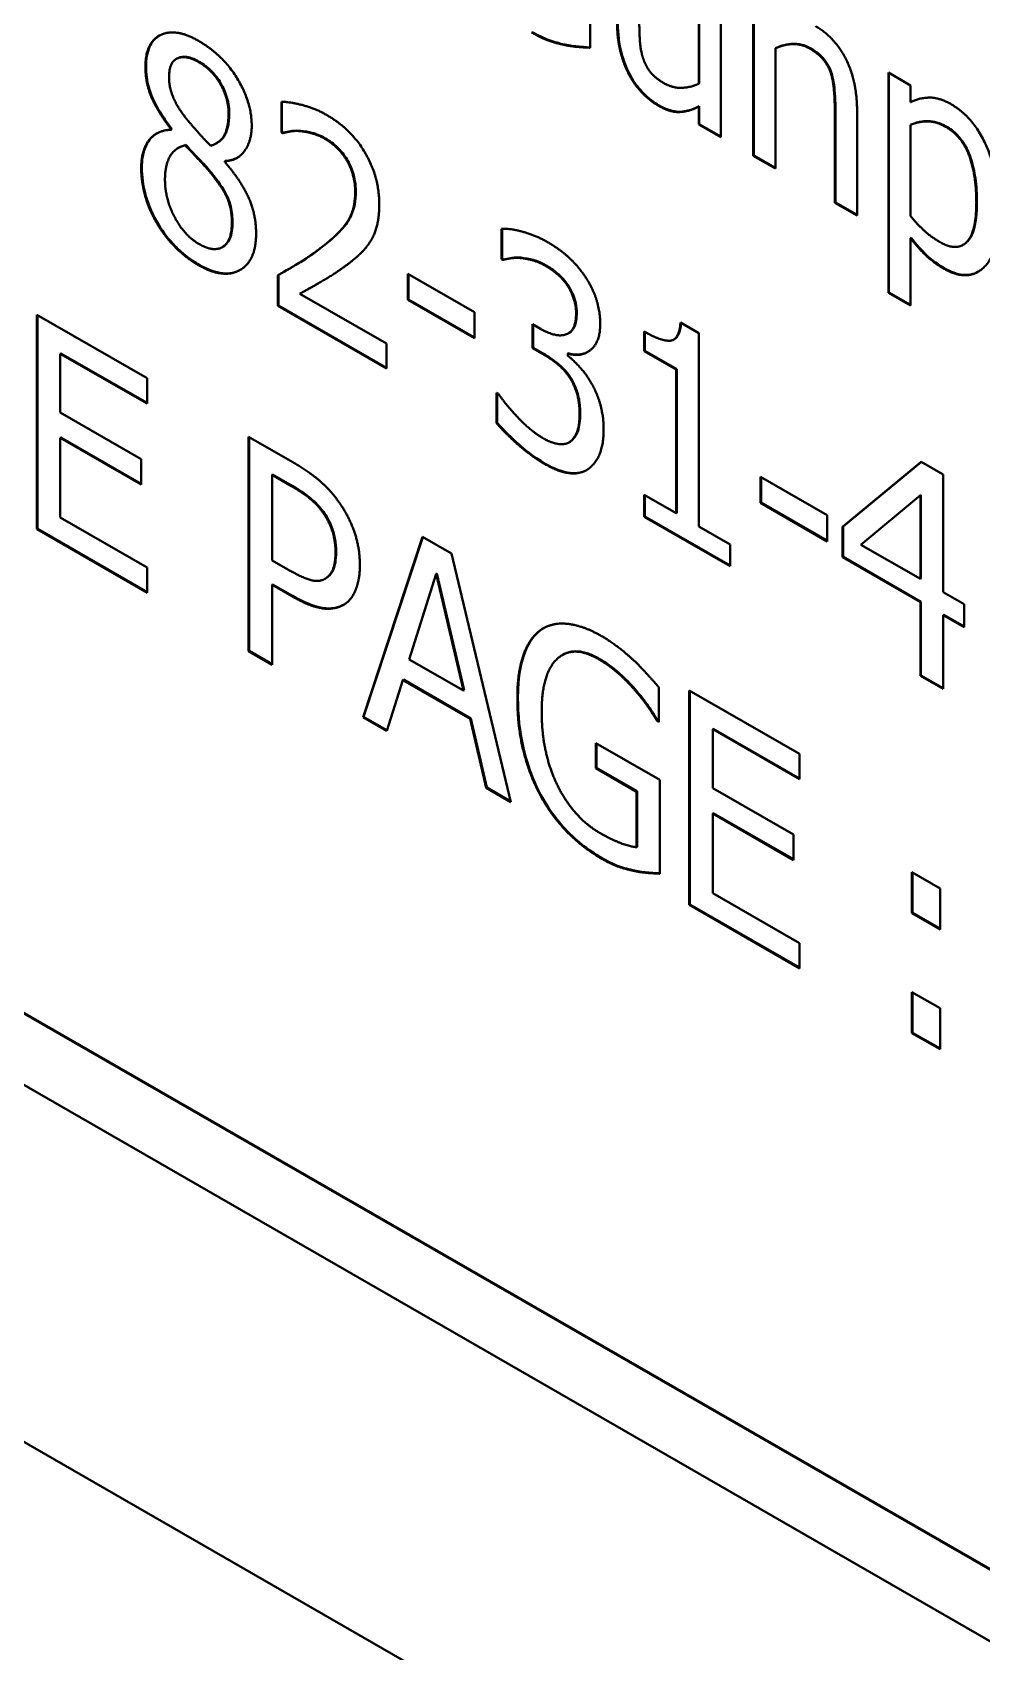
# Model space of a CAD drawing. Header units: millimetres. Extents: x 0 to 4756, y 0 to 3364.
# Drawn here: x 3933.8 to 3939.22, y 2662.2 to 2671.46 of the extents above; entities that cross this region are included whole.
import ezdxf

# ---------------------------------------------------------------- set-up
doc = ezdxf.new("R2010")
doc.units = ezdxf.units.MM
doc.header["$LTSCALE"] = 4
doc.layers.add('가시적인 것(ISO)', color=3, linetype='Continuous', lineweight=40)
doc.layers.add('가시적인 좁은 것(ISO)', color=3, linetype='Continuous', lineweight=35)

msp = doc.modelspace()

# ---------------------------------------------------------------- linework, layer by layer
at = {"layer": '가시적인 것(ISO)'}
for p, q in [((3936.9845, 2671.9074), (3936.9845, 2671.3717)), ((3937.6043, 2671.1659), (3937.6043, 2671.8536)), ((3937.6078, 2671.1679), (3937.6078, 2671.8516)), ((3937.7315, 2671.7803), (3937.7315, 2670.8601)), ((3937.9154, 2670.7542), (3937.9154, 2671.6744)), ((3937.9189, 2670.7562), (3937.9189, 2671.6724)), ((3938.0462, 2671.3706), (3938.0426, 2671.3686)), ((3938.0426, 2671.3686), (3938.0426, 2670.6809)), ((3934.6224, 2671.3097), (3934.6189, 2671.3077)), ((3937.6078, 2671.1679), (3937.6043, 2671.1659)), ((3938.3616, 2671.2317), (3938.3581, 2671.2297)), ((3938.6881, 2669.9703), (3938.6881, 2671.2294)), ((3938.6881, 2671.2294), (3938.8153, 2671.1562)), ((3938.6917, 2669.9724), (3938.6917, 2671.2274)), ((3938.8153, 2671.1562), (3938.8153, 2671.0598)), ((3935.2191, 2670.8879), (3935.2191, 2671.0629)), ((3935.2226, 2670.89), (3935.2226, 2671.0629)), ((3937.6078, 2671.0368), (3937.6043, 2671.0347)), ((3937.6043, 2670.9334), (3937.6043, 2671.0347)), ((3937.6078, 2670.9354), (3937.6078, 2671.0368)), ((3938.3821, 2670.4854), (3938.3821, 2671.0101)), ((3938.3857, 2670.4874), (3938.3857, 2671.0122)), ((3938.5093, 2671.0094), (3938.5093, 2670.4121)), ((3934.5917, 2670.9094), (3934.5882, 2670.9074)), ((3934.5882, 2670.9024), (3934.5882, 2670.9074)), ((3934.5917, 2670.9045), (3934.5882, 2670.9024)), ((3934.5917, 2670.9045), (3934.5917, 2670.9094)), ((3935.2226, 2670.89), (3935.2191, 2670.8879)), ((3935.2268, 2670.8835), (3935.2191, 2670.8879)), ((3935.2303, 2670.8855), (3935.2226, 2670.89)), ((3935.2303, 2670.8855), (3935.2268, 2670.8835)), ((3937.6078, 2670.9354), (3937.6043, 2670.9334)), ((3937.7315, 2670.8601), (3937.6043, 2670.9334)), ((3937.7315, 2670.8642), (3937.6078, 2670.9354)), ((3938.8189, 2670.9326), (3938.8153, 2670.9306)), ((3938.8153, 2670.9306), (3938.8153, 2670.4079)), ((3934.6334, 2670.8007), (3934.6298, 2670.7987)), ((3934.6734, 2670.8157), (3934.6698, 2670.8137)), ((3934.8504, 2670.8269), (3934.8468, 2670.8249)), ((3934.8994, 2670.7253), (3934.8959, 2670.7233)), ((3934.8959, 2670.7233), (3934.8959, 2670.7183)), ((3937.9189, 2670.7562), (3937.9154, 2670.7542)), ((3938.0426, 2670.6809), (3937.9154, 2670.7542)), ((3938.0426, 2670.685), (3937.9189, 2670.7562)), ((3934.8212, 2670.6541), (3934.8177, 2670.652)), ((3938.3857, 2670.4874), (3938.3821, 2670.4854)), ((3938.5093, 2670.4121), (3938.3821, 2670.4854)), ((3938.5093, 2670.4162), (3938.3857, 2670.4874)), ((3936.4766, 2670.1628), (3936.4766, 2670.3367)), ((3936.4801, 2670.1648), (3936.4801, 2670.337)), ((3934.8854, 2670.2336), (3934.8819, 2670.2316)), ((3938.8189, 2670.2847), (3938.8153, 2670.2826)), ((3938.8153, 2670.2826), (3938.8153, 2669.8971)), ((3939.1182, 2670.2462), (3939.1146, 2670.2442)), ((3936.4801, 2670.1648), (3936.4766, 2670.1628)), ((3936.4843, 2670.1584), (3936.4766, 2670.1628)), ((3936.4878, 2670.1604), (3936.4801, 2670.1648)), ((3936.4878, 2670.1604), (3936.4843, 2670.1584)), ((3936.5875, 2670.1715), (3936.584, 2670.1695)), ((3935.1984, 2669.8961), (3935.1984, 2670.07)), ((3935.202, 2669.8981), (3935.202, 2670.072)), ((3935.2331, 2670.0898), (3935.2296, 2670.0878)), ((3935.9419, 2669.9301), (3935.9419, 2670.0791)), ((3935.9419, 2670.0791), (3936.3236, 2669.8594)), ((3935.9455, 2669.9321), (3935.9455, 2670.0771)), ((3935.3283, 2669.9675), (3935.3248, 2669.9655)), ((3935.3248, 2669.9655), (3935.8207, 2669.6799)), ((3936.8548, 2670.0186), (3936.8513, 2670.0166)), ((3938.6917, 2669.9724), (3938.6881, 2669.9703)), ((3938.8153, 2669.8971), (3938.6881, 2669.9703)), ((3938.8153, 2669.9011), (3938.6917, 2669.9724)), ((3935.202, 2669.8981), (3935.1984, 2669.8961)), ((3935.8207, 2669.5378), (3935.1984, 2669.8961)), ((3935.8207, 2669.5418), (3935.202, 2669.8981)), ((3935.9455, 2669.9321), (3935.9419, 2669.9301)), ((3936.3236, 2669.7103), (3935.9419, 2669.9301)), ((3936.3236, 2669.7144), (3935.9455, 2669.9321)), ((3936.3236, 2669.8594), (3936.3236, 2669.7103)), ((3933.8215, 2668.6184), (3933.8215, 2669.8447)), ((3933.8215, 2669.8447), (3934.4515, 2669.4819)), ((3933.825, 2668.6204), (3933.825, 2669.8426)), ((3936.6545, 2669.6549), (3936.6545, 2669.791)), ((3936.6545, 2669.791), (3936.6992, 2669.7653)), ((3936.658, 2669.6569), (3936.658, 2669.789)), ((3937.5003, 2669.8009), (3937.6051, 2669.7405)), ((3935.8207, 2669.6799), (3935.8207, 2669.5378)), ((3936.8625, 2669.7404), (3936.859, 2669.7383)), ((3937.2922, 2669.6374), (3937.2922, 2669.7497)), ((3937.2958, 2669.6395), (3937.2958, 2669.7477)), ((3937.4652, 2669.7051), (3937.4617, 2669.7031)), ((3937.6051, 2669.7405), (3937.6051, 2668.6354)), ((3933.9591, 2669.6244), (3933.9556, 2669.6224)), ((3934.4515, 2669.3368), (3933.9556, 2669.6224)), ((3933.9556, 2669.6224), (3933.9556, 2669.2865)), ((3934.4515, 2669.3408), (3933.9591, 2669.6244)), ((3936.658, 2669.6569), (3936.6545, 2669.6549)), ((3936.7121, 2669.6217), (3936.6545, 2669.6549)), ((3936.7156, 2669.6238), (3936.658, 2669.6569)), ((3936.8591, 2669.6256), (3936.8556, 2669.6235)), ((3936.8556, 2669.6235), (3936.8556, 2669.6116)), ((3937.2958, 2669.6395), (3937.2922, 2669.6374)), ((3937.4753, 2669.532), (3937.2922, 2669.6374)), ((3937.4789, 2669.534), (3937.2958, 2669.6395)), ((3934.4515, 2669.4819), (3934.4515, 2669.3368)), ((3937.4789, 2669.534), (3937.4753, 2669.532)), ((3937.4753, 2668.7101), (3937.4753, 2669.532)), ((3937.4789, 2668.7122), (3937.4789, 2669.534)), ((3936.4491, 2669.3995), (3936.4585, 2669.3941)), ((3936.4491, 2669.2256), (3936.4491, 2669.3995)), ((3936.4526, 2669.2277), (3936.4526, 2669.3975)), ((3933.9556, 2669.2865), (3934.418, 2669.0202)), ((3936.4526, 2669.2277), (3936.4491, 2669.2256)), ((3933.9591, 2669.1434), (3933.9556, 2669.1414)), ((3933.9556, 2669.1414), (3933.9556, 2668.6862)), ((3934.418, 2668.8751), (3933.9556, 2669.1414)), ((3934.418, 2668.8792), (3933.9591, 2669.1434)), ((3935.0317, 2667.9214), (3935.0317, 2669.1478)), ((3935.0317, 2669.1478), (3935.2844, 2669.0022)), ((3935.0352, 2667.9235), (3935.0352, 2669.1457)), ((3936.8654, 2669.1169), (3936.8618, 2669.1149)), ((3936.872, 2669.1213), (3936.8685, 2669.1192)), ((3934.418, 2669.0202), (3934.418, 2668.8751)), ((3935.1693, 2668.9315), (3935.1658, 2668.9294)), ((3935.2767, 2668.8656), (3935.1658, 2668.9294)), ((3935.1658, 2668.9294), (3935.1658, 2668.4405)), ((3935.2802, 2668.8676), (3935.1693, 2668.9315)), ((3938.426, 2668.6318), (3938.8764, 2669.0045)), ((3938.4295, 2668.6338), (3938.877, 2669.0041)), ((3938.8764, 2669.0045), (3939.001, 2668.9327)), ((3939.001, 2668.9327), (3939.001, 2668.2599)), ((3937.9575, 2668.7694), (3937.9575, 2668.9184)), ((3937.9575, 2668.9184), (3938.3392, 2668.6987)), ((3937.9611, 2668.7714), (3937.9611, 2668.9164)), ((3937.2922, 2668.6904), (3937.2922, 2668.8156)), ((3937.2922, 2668.8156), (3937.4753, 2668.7101)), ((3937.2958, 2668.6924), (3937.2958, 2668.8135)), ((3937.9611, 2668.7714), (3937.9575, 2668.7694)), ((3938.3392, 2668.5496), (3937.9575, 2668.7694)), ((3938.3392, 2668.5537), (3937.9611, 2668.7714)), ((3938.8712, 2668.8136), (3938.5317, 2668.5301)), ((3938.8747, 2668.8157), (3938.8712, 2668.8136)), ((3938.8712, 2668.3346), (3938.8712, 2668.8136)), ((3938.8747, 2668.3367), (3938.8747, 2668.8157)), ((3933.9556, 2668.6862), (3934.4515, 2668.4006)), ((3937.2958, 2668.6924), (3937.2922, 2668.6904)), ((3937.7839, 2668.4072), (3937.2922, 2668.6904)), ((3937.7839, 2668.4113), (3937.2958, 2668.6924)), ((3937.4789, 2668.7122), (3937.4753, 2668.7101)), ((3938.3392, 2668.6987), (3938.3392, 2668.5496)), ((3933.825, 2668.6204), (3933.8215, 2668.6184)), ((3934.4515, 2668.2555), (3933.8215, 2668.6184)), ((3934.4515, 2668.2596), (3933.825, 2668.6204)), ((3935.6858, 2667.5448), (3936.0253, 2668.5756)), ((3935.6893, 2667.5468), (3936.0277, 2668.5742)), ((3936.0253, 2668.5756), (3936.1912, 2668.48)), ((3937.6051, 2668.6354), (3937.7839, 2668.5325)), ((3938.4295, 2668.6338), (3938.426, 2668.6318)), ((3938.426, 2668.4589), (3938.426, 2668.6318)), ((3938.4295, 2668.4609), (3938.4295, 2668.6338)), ((3936.1912, 2668.48), (3936.5307, 2667.0582)), ((3937.7839, 2668.5325), (3937.7839, 2668.4072)), ((3938.4295, 2668.4609), (3938.426, 2668.4589)), ((3938.8747, 2668.2045), (3938.4295, 2668.4609)), ((3938.5317, 2668.5301), (3938.8712, 2668.3346)), ((3978.1389, 2640.2868), (3929.2892, 2668.4175)), ((3929.2927, 2668.4195), (3978.1395, 2640.2905)), ((3934.4515, 2668.4006), (3934.4515, 2668.2555)), ((3935.1658, 2668.4405), (3935.2569, 2668.388)), ((3938.8712, 2668.2025), (3938.426, 2668.4589)), ((3935.1693, 2668.3034), (3935.1658, 2668.3014)), ((3935.2792, 2668.236), (3935.1658, 2668.3014)), ((3935.1658, 2668.3014), (3935.1658, 2667.8442)), ((3935.2828, 2668.2381), (3935.1693, 2668.3034)), ((3935.4705, 2668.3369), (3935.467, 2668.3348)), ((3936.1044, 2668.3631), (3935.9497, 2667.8748)), ((3936.1079, 2668.3651), (3936.1044, 2668.3631)), ((3936.26, 2667.6961), (3936.1044, 2668.3631)), ((3936.2635, 2667.6981), (3936.1079, 2668.3651)), ((3938.8747, 2668.3367), (3938.8712, 2668.3346)), ((3982.0019, 2635.6137), (3925.4333, 2668.1894)), ((3928.9653, 2668.1952), (3978.4628, 2639.6915)), ((3938.8747, 2668.2045), (3938.8712, 2668.2025)), ((3938.8712, 2667.7811), (3938.8712, 2668.2025)), ((3938.8747, 2667.7831), (3938.8747, 2668.2045)), ((3939.001, 2668.2599), (3939.1205, 2668.1911)), ((3939.1205, 2668.1911), (3939.1205, 2668.0589)), ((3939.0045, 2668.1298), (3939.001, 2668.1277)), ((3939.1205, 2668.0589), (3939.001, 2668.1277)), ((3939.001, 2668.1277), (3939.001, 2667.7064)), ((3939.1205, 2668.063), (3939.0045, 2668.1298)), ((3935.0352, 2667.9235), (3935.0317, 2667.9214)), ((3935.1658, 2667.8442), (3935.0317, 2667.9214)), ((3935.1658, 2667.8483), (3935.0352, 2667.9235)), ((3935.9497, 2667.8748), (3936.26, 2667.6961)), ((3936.8286, 2667.9018), (3936.8251, 2667.8997)), ((3935.9127, 2667.7569), (3935.8216, 2667.4666)), ((3935.9162, 2667.759), (3935.9127, 2667.7569)), ((3936.2978, 2667.5352), (3935.9127, 2667.7569)), ((3936.3013, 2667.5372), (3935.9162, 2667.759)), ((3938.8747, 2667.7831), (3938.8712, 2667.7811)), ((3939.001, 2667.7064), (3938.8712, 2667.7811)), ((3939.001, 2667.7104), (3938.8747, 2667.7831)), ((3936.2635, 2667.6981), (3936.26, 2667.6961)), ((3937.3773, 2667.7135), (3937.3773, 2667.5167)), ((3937.5501, 2666.4712), (3937.5501, 2667.6975)), ((3937.5501, 2667.6975), (3938.1801, 2667.3347)), ((3937.5536, 2666.4732), (3937.5536, 2667.6955)), ((3935.6893, 2667.5468), (3935.6858, 2667.5448)), ((3935.8216, 2667.4666), (3935.6858, 2667.5448)), ((3935.8227, 2667.47), (3935.6893, 2667.5468)), ((3936.3013, 2667.5372), (3936.2978, 2667.5352)), ((3936.3889, 2667.1399), (3936.2978, 2667.5352)), ((3936.3924, 2667.1419), (3936.3013, 2667.5372)), ((3937.3697, 2667.5252), (3937.3662, 2667.5232)), ((3937.3773, 2667.5167), (3937.3662, 2667.5232)), ((3937.3773, 2667.5208), (3937.3697, 2667.5252)), ((3937.6877, 2667.4772), (3937.6842, 2667.4752)), ((3938.1801, 2667.1896), (3937.6842, 2667.4752)), ((3937.6842, 2667.4752), (3937.6842, 2667.1393)), ((3938.1801, 2667.1937), (3937.6877, 2667.4772)), ((3937.0163, 2667.2526), (3937.0163, 2667.3957)), ((3937.0163, 2667.3957), (3937.3816, 2667.1853)), ((3937.0199, 2667.2546), (3937.0199, 2667.3936)), ((3938.1801, 2667.3347), (3938.1801, 2667.1896)), ((3937.0199, 2667.2546), (3937.0163, 2667.2526)), ((3937.2493, 2667.1184), (3937.0163, 2667.2526)), ((3937.2528, 2667.1205), (3937.0199, 2667.2546)), ((3937.3816, 2667.1853), (3937.3816, 2666.6497)), ((3936.3924, 2667.1419), (3936.3889, 2667.1399)), ((3936.5307, 2667.0582), (3936.3889, 2667.1399)), ((3936.5296, 2667.0629), (3936.3924, 2667.1419)), ((3937.2528, 2667.1205), (3937.2493, 2667.1184)), ((3937.2493, 2666.8014), (3937.2493, 2667.1184)), ((3937.2528, 2666.8035), (3937.2528, 2667.1205)), ((3937.6842, 2667.1393), (3938.1466, 2666.873)), ((3937.6877, 2666.9962), (3937.6842, 2666.9942)), ((3937.6842, 2666.9942), (3937.6842, 2666.539)), ((3938.1466, 2666.7279), (3937.6842, 2666.9942)), ((3938.1466, 2666.732), (3937.6877, 2666.9962)), ((3937.2528, 2666.8035), (3937.2493, 2666.8014)), ((3938.1466, 2666.873), (3938.1466, 2666.7279)), ((3938.8222, 2666.4243), (3938.8222, 2666.6589)), ((3938.8222, 2666.6589), (3938.9838, 2666.5658)), ((3938.8257, 2666.4264), (3938.8257, 2666.6568)), ((3937.6842, 2666.539), (3938.1801, 2666.2534)), ((3938.9838, 2666.5658), (3938.9838, 2666.3313)), ((3937.5536, 2666.4732), (3937.5501, 2666.4712)), ((3938.1801, 2666.1084), (3937.5501, 2666.4712)), ((3938.1801, 2666.1124), (3937.5536, 2666.4732)), ((3938.8257, 2666.4264), (3938.8222, 2666.4243)), ((3938.9838, 2666.3313), (3938.8222, 2666.4243)), ((3938.9838, 2666.3353), (3938.8257, 2666.4264)), ((3938.1801, 2666.2534), (3938.1801, 2666.1084)), ((3938.8222, 2665.7386), (3938.8222, 2665.9731)), ((3938.8222, 2665.9731), (3938.9838, 2665.8801)), ((3938.8257, 2665.7407), (3938.8257, 2665.9711)), ((3938.9838, 2665.8801), (3938.9838, 2665.6456)), ((3938.8257, 2665.7407), (3938.8222, 2665.7386)), ((3938.9838, 2665.6456), (3938.8222, 2665.7386)), ((3938.9838, 2665.6496), (3938.8257, 2665.7407))]:
    msp.add_line(p, q, dxfattribs=at)
for points, degree in [([(3937.2054, 2671.2197), (3937.1736, 2671.2807), (3937.1375, 2671.4317), (3937.1375, 2671.5251)], 2), ([(3937.2647, 2671.5244), (3937.2647, 2671.4508), (3937.2733, 2671.3495), (3937.2888, 2671.3048)], 2), ([(3934.442, 2671.2629), (3934.442, 2671.401), (3934.614, 2671.4868), (3934.7463, 2671.4106)], 2), ([(3936.8358, 2671.3878), (3936.786, 2671.3986), (3936.706, 2671.4267), (3936.6493, 2671.4594)], 2), ([(3938.2721, 2671.4948), (3938.3839, 2671.4305), (3938.5093, 2671.1793), (3938.5093, 2671.0094)], 2), ([(3934.7463, 2671.4106), (3934.8838, 2671.3314), (3935.0497, 2671.061), (3935.0497, 2670.9238)], 2), ([(3936.9845, 2671.3717), (3936.9588, 2671.3727), (3936.8728, 2671.3794), (3936.8358, 2671.3878)], 2), ([(3938.2386, 2671.3671), (3938.1913, 2671.3943), (3938.0908, 2671.3906), (3938.0426, 2671.3686)], 2), ([(3938.3581, 2671.2297), (3938.3426, 2671.2734), (3938.2867, 2671.3393), (3938.2386, 2671.3671)], 2), ([(3934.5882, 2670.9074), (3934.5142, 2671.0026), (3934.442, 2671.1694), (3934.442, 2671.2629)], 2), ([(3934.7455, 2671.2899), (3934.6715, 2671.3324), (3934.577, 2671.2885), (3934.577, 2671.204)], 2), ([(3934.9174, 2670.9981), (3934.9174, 2671.0806), (3934.8263, 2671.2433), (3934.7455, 2671.2899)], 2), ([(3937.2888, 2671.3048), (3937.3043, 2671.2601), (3937.3584, 2671.1962), (3937.4083, 2671.1674)], 2), ([(3934.577, 2671.204), (3934.577, 2671.1434), (3934.6251, 2671.0312), (3934.6733, 2670.9697)], 2), ([(3937.3748, 2671.0397), (3937.3258, 2671.0679), (3937.2381, 2671.1581), (3937.2054, 2671.2197)], 2), ([(3937.4083, 2671.1674), (3937.4547, 2671.1407), (3937.5604, 2671.1444), (3937.6043, 2671.1659)], 2), ([(3938.3821, 2671.0101), (3938.3821, 2671.0737), (3938.3718, 2671.189), (3938.3581, 2671.2297)], 2), ([(3935.2191, 2671.0629), (3935.2612, 2671.0634), (3935.4107, 2671.026), (3935.4778, 2670.9874)], 2), ([(3938.8153, 2671.0598), (3938.8626, 2671.0852), (3938.9786, 2671.088), (3939.0466, 2671.0489)], 2), ([(3934.6733, 2670.9697), (3934.6939, 2670.9439), (3934.7807, 2670.8452), (3934.8159, 2670.811)], 2), ([(3934.8159, 2670.811), (3934.8753, 2670.8315), (3934.9174, 2670.9235), (3934.9174, 2670.9981)], 2), ([(3935.4778, 2670.9874), (3935.6187, 2670.9062), (3935.7786, 2670.6323), (3935.7786, 2670.4773)], 2), ([(3937.6043, 2671.0347), (3937.5458, 2671.0058), (3937.4401, 2671.0021), (3937.3748, 2671.0397)], 2), ([(3939.0466, 2671.0489), (3939.1772, 2670.9736), (3939.3225, 2670.6395), (3939.3225, 2670.4289)], 2), ([(3934.418, 2670.6844), (3934.418, 2670.7838), (3934.5057, 2670.9003), (3934.5882, 2670.9024)], 2), ([(3935.0497, 2670.9238), (3935.0497, 2670.8414), (3934.9707, 2670.7259), (3934.8959, 2670.7233)], 2), ([(3935.3239, 2670.8951), (3935.2956, 2670.8976), (3935.2431, 2670.888), (3935.2268, 2670.8835)], 2), ([(3935.4683, 2670.8507), (3935.4322, 2670.8715), (3935.3583, 2670.8922), (3935.3239, 2670.8951)], 2), ([(3939.0156, 2670.9196), (3938.9615, 2670.9508), (3938.8609, 2670.9501), (3938.8153, 2670.9306)], 2), ([(3939.191, 2670.4867), (3939.191, 2670.6447), (3939.1084, 2670.8661), (3939.0156, 2670.9196)], 2), ([(3934.6698, 2670.8137), (3934.6131, 2670.8016), (3934.5538, 2670.7026), (3934.5538, 2670.6181)], 2), ([(3934.6734, 2670.8157), (3934.659, 2670.8127), (3934.6456, 2670.8077), (3934.6334, 2670.8007)], 3), ([(3934.8177, 2670.652), (3934.7945, 2670.6813), (3934.718, 2670.7621), (3934.6698, 2670.8137)], 2), ([(3935.5912, 2670.7303), (3935.568, 2670.7685), (3935.5053, 2670.8295), (3935.4683, 2670.8507)], 2), ([(3934.5048, 2670.3731), (3934.4618, 2670.4475), (3934.418, 2670.6079), (3934.418, 2670.6844)], 2), ([(3934.8959, 2670.7183), (3934.9836, 2670.6181), (3935.0747, 2670.4225), (3935.0747, 2670.3092)], 2), ([(3934.9677, 2670.743), (3934.9476, 2670.7318), (3934.9246, 2670.7262), (3934.8994, 2670.7253)], 3), ([(3935.6411, 2670.5475), (3935.6411, 2670.5992), (3935.6144, 2670.6921), (3935.5912, 2670.7303)], 2), ([(3934.5538, 2670.6181), (3934.5538, 2670.5068), (3934.6647, 2670.2979), (3934.748, 2670.2499)], 2), ([(3934.9363, 2670.373), (3934.9363, 2670.4486), (3934.8873, 2670.5662), (3934.8177, 2670.652)], 2), ([(3935.4417, 2670.2251), (3935.5569, 2670.3128), (3935.6411, 2670.4491), (3935.6411, 2670.5475)], 2), ([(3935.7786, 2670.4773), (3935.7786, 2670.4047), (3935.7511, 2670.2993), (3935.7262, 2670.262)], 2), ([(3938.8153, 2670.4079), (3938.8652, 2670.3503), (3938.9365, 2670.2874), (3938.9821, 2670.2612)], 2), ([(3938.9821, 2670.2612), (3939.0809, 2670.2042), (3939.191, 2670.3178), (3939.191, 2670.4867)], 2), ([(3939.3225, 2670.4289), (3939.3225, 2670.1983), (3939.142, 2670.03), (3939.0036, 2670.1097)], 2), ([(3934.7463, 2670.1286), (3934.6715, 2670.1717), (3934.5478, 2670.2976), (3934.5048, 2670.3731)], 2), ([(3934.748, 2670.2499), (3934.8331, 2670.2009), (3934.9363, 2670.2657), (3934.9363, 2670.373)], 2), ([(3936.4766, 2670.3367), (3936.5204, 2670.3403), (3936.6717, 2670.2999), (3936.7396, 2670.2608)], 2), ([(3935.0747, 2670.3092), (3935.0747, 2670.1522), (3934.8873, 2670.0475), (3934.7463, 2670.1286)], 2), ([(3935.1984, 2670.07), (3935.2655, 2670.1079), (3935.385, 2670.1812), (3935.4417, 2670.2251)], 2), ([(3935.7262, 2670.262), (3935.7013, 2670.2227), (3935.6308, 2670.1579), (3935.5921, 2670.1295)], 2), ([(3936.7396, 2670.2608), (3936.8083, 2670.2212), (3936.9098, 2670.129), (3936.951, 2670.0695)], 2), ([(3939.0036, 2670.1097), (3938.9477, 2670.1418), (3938.8609, 2670.2236), (3938.8153, 2670.2826)], 2), ([(3935.5921, 2670.1295), (3935.5285, 2670.0817), (3935.3721, 2669.9909), (3935.3248, 2669.9655)], 2), ([(3936.584, 2670.1695), (3936.5513, 2670.1714), (3936.5032, 2670.1634), (3936.4843, 2670.1584)], 2), ([(3936.7284, 2670.1251), (3936.6914, 2670.1464), (3936.6192, 2670.1661), (3936.584, 2670.1695)], 2), ([(3936.8513, 2670.0166), (3936.8255, 2670.0523), (3936.7636, 2670.1048), (3936.7284, 2670.1251)], 2), ([(3936.951, 2670.0695), (3936.9957, 2670.005), (3937.0413, 2669.8664), (3937.0413, 2669.7909)], 2), ([(3935.4272, 2670.0229), (3935.3948, 2670.0043), (3935.3586, 2669.9838), (3935.3283, 2669.9675)], 3), ([(3936.9037, 2669.8532), (3936.9037, 2669.8999), (3936.8737, 2669.9838), (3936.8513, 2670.0166)], 2), ([(3936.6992, 2669.7653), (3936.7903, 2669.7128), (3936.9037, 2669.7528), (3936.9037, 2669.8532)], 2), ([(3937.0413, 2669.7909), (3937.0413, 2669.6895), (3936.9321, 2669.5994), (3936.8556, 2669.6235)], 2), ([(3937.2922, 2669.7497), (3937.3963, 2669.6898), (3937.4942, 2669.705), (3937.5003, 2669.8009)], 2), ([(3936.8633, 2669.4909), (3936.835, 2669.5321), (3936.7576, 2669.5955), (3936.7121, 2669.6217)], 2), ([(3936.8556, 2669.6116), (3936.8874, 2669.5853), (3936.9596, 2669.508), (3936.9906, 2669.4544)], 2), ([(3936.9235, 2669.2784), (3936.9235, 2669.3449), (3936.8917, 2669.4497), (3936.8633, 2669.4909)], 2), ([(3936.4585, 2669.3941), (3936.5015, 2669.3316), (3936.6442, 2669.1798), (3936.7164, 2669.1383)], 2), ([(3936.9906, 2669.4544), (3937.0215, 2669.4018), (3937.061, 2669.2677), (3937.061, 2669.1872)], 2), ([(3936.7241, 2668.9917), (3936.6485, 2669.0353), (3936.4998, 2669.1656), (3936.4491, 2669.2256)], 2), ([(3936.8685, 2669.1192), (3936.8951, 2669.1407), (3936.9235, 2669.2118), (3936.9235, 2669.2784)], 2), ([(3936.7164, 2669.1383), (3936.7576, 2669.1145), (3936.8401, 2669.0988), (3936.8685, 2669.1192)], 2), ([(3936.8654, 2669.1169), (3936.8676, 2669.1183), (3936.8699, 2669.1197), (3936.872, 2669.1213)], 3), ([(3937.061, 2669.1872), (3937.061, 2669.1047), (3937.0146, 2668.9914), (3936.9716, 2668.9624)], 2), ([(3935.2844, 2669.0022), (3935.3738, 2668.9508), (3935.5001, 2668.8422), (3935.5483, 2668.7738)], 2), ([(3936.9716, 2668.9624), (3936.9278, 2668.932), (3936.8032, 2668.9462), (3936.7241, 2668.9917)], 2), ([(3935.4563, 2668.7154), (3935.4245, 2668.7596), (3935.3394, 2668.8294), (3935.2767, 2668.8656)], 2), ([(3935.5483, 2668.7738), (3935.6041, 2668.6949), (3935.6677, 2668.5142), (3935.6677, 2668.4118)], 2), ([(3935.5285, 2668.487), (3935.5285, 2668.5506), (3935.4924, 2668.6648), (3935.4563, 2668.7154)], 2), ([(3935.4718, 2668.3378), (3935.5018, 2668.3573), (3935.5285, 2668.4284), (3935.5285, 2668.487)], 2), ([(3935.2569, 2668.388), (3935.3385, 2668.341), (3935.4382, 2668.3154), (3935.4718, 2668.3378)], 2), ([(3935.6677, 2668.4118), (3935.6677, 2668.3323), (3935.6213, 2668.2159), (3935.5801, 2668.19)], 2), ([(3935.4705, 2668.3369), (3935.4721, 2668.3378), (3935.4737, 2668.3388), (3935.4753, 2668.3399)], 3), ([(3935.5801, 2668.19), (3935.5276, 2668.1576), (3935.3867, 2668.1741), (3935.2792, 2668.236)], 2), ([(3936.5677, 2667.6511), (3936.5677, 2667.7992), (3936.6356, 2667.9946), (3936.6992, 2668.0414)], 2), ([(3936.6992, 2668.0414), (3936.7611, 2668.0863), (3936.9407, 2668.0703), (3937.0481, 2668.0084)], 2), ([(3936.7027, 2668.0435), (3936.7077, 2668.0471), (3936.7128, 2668.0504), (3936.718, 2668.0535)], 3), ([(3937.0481, 2668.0084), (3937.0989, 2667.9792), (3937.1917, 2667.9079), (3937.2347, 2667.8672)], 2), ([(3937.0318, 2667.8767), (3936.8866, 2667.9604), (3936.7069, 2667.7975), (3936.7069, 2667.5759)], 2), ([(3937.239, 2667.6998), (3937.1977, 2667.7484), (3937.0928, 2667.8416), (3937.0318, 2667.8767)], 2), ([(3937.2347, 2667.8672), (3937.2682, 2667.836), (3937.3516, 2667.7443), (3937.3773, 2667.7135)], 2), ([(3936.6992, 2667.0973), (3936.6356, 2667.2155), (3936.5677, 2667.4951), (3936.5677, 2667.6511)], 2), ([(3937.3662, 2667.5232), (3937.3412, 2667.5644), (3937.2871, 2667.6442), (3937.239, 2667.6998)], 2), ([(3936.7069, 2667.5759), (3936.7069, 2667.4526), (3936.7542, 2667.2406), (3936.7989, 2667.1512)], 2), ([(3937.0464, 2666.7374), (3936.9398, 2666.7988), (3936.7628, 2666.9802), (3936.6992, 2667.0973)], 2), ([(3936.7989, 2667.1512), (3936.8427, 2667.0624), (3936.9648, 2666.9255), (3937.0413, 2666.8815)], 2), ([(3937.0413, 2666.8815), (3937.098, 2666.8488), (3937.2106, 2666.8038), (3937.2493, 2666.8014)], 2), ([(3937.2329, 2666.6657), (3937.1831, 2666.6766), (3937.1032, 2666.7047), (3937.0464, 2666.7374)], 2), ([(3937.3816, 2666.6497), (3937.3559, 2666.6506), (3937.2699, 2666.6574), (3937.2329, 2666.6657)], 2)]:
    msp.add_open_spline(points, degree=degree, dxfattribs=at)
for points, knots in [([(3937.209, 2671.2217), (3937.1979, 2671.2429), (3937.1886, 2671.2645), (3937.1704, 2671.3142), (3937.1635, 2671.34), (3937.1453, 2671.416), (3937.1411, 2671.4749), (3937.1411, 2671.5271)], [-0.05987922, -0.05987922, -0.05987922, -0.05987922, -0.05040547, -0.05040547, -0.03831234, -0.03831234, 0, 0, 0, 0]), ([(3934.4456, 2671.2649), (3934.4456, 2671.3076), (3934.4518, 2671.3458), (3934.4792, 2671.4057), (3934.4983, 2671.4266), (3934.5221, 2671.4408)], [-0.12921529, -0.12921529, -0.12921529, -0.12921529, -0.09902146, -0.09902146, -0.07121286, -0.07121286, -0.07121286, -0.07121286]), ([(3936.8394, 2671.3898), (3936.8098, 2671.3962), (3936.7799, 2671.404), (3936.7187, 2671.4256), (3936.6842, 2671.4434), (3936.6529, 2671.4614)], [-0.05271934, -0.05271934, -0.05271934, -0.05271934, -0.02656558, -0.02656558, 0, 0, 0, 0]), ([(3936.9845, 2671.3739), (3936.9583, 2671.375), (3936.9272, 2671.3775), (3936.8935, 2671.3801), (3936.8663, 2671.3837), (3936.8394, 2671.3898)], [-0.03113001, -0.03113001, -0.03113001, -0.03113001, -0.0238809, -0.0238809, 0, 0, 0, 0]), ([(3938.2421, 2671.3691), (3938.2258, 2671.3785), (3938.2098, 2671.385), (3938.1712, 2671.395), (3938.153, 2671.3948), (3938.109, 2671.3932), (3938.0762, 2671.3844), (3938.0462, 2671.3706)], [-0.04783413, -0.04783413, -0.04783413, -0.04783413, -0.04228344, -0.04228344, -0.03417336, -0.03417336, 0, 0, 0, 0]), ([(3938.3616, 2671.2317), (3938.3558, 2671.2481), (3938.3484, 2671.2642), (3938.3283, 2671.2971), (3938.3175, 2671.3099), (3938.2883, 2671.3396), (3938.2653, 2671.3558), (3938.2421, 2671.3691)], [-0.03855405, -0.03855405, -0.03855405, -0.03855405, -0.0297502, -0.0297502, -0.01964082, -0.01964082, 0, 0, 0, 0]), ([(3934.5917, 2670.9094), (3934.5607, 2670.9494), (3934.5306, 2670.993), (3934.4808, 2671.0848), (3934.4691, 2671.1187), (3934.4503, 2671.1841), (3934.4456, 2671.226), (3934.4456, 2671.2649)], [-0.05713159, -0.05713159, -0.05713159, -0.05713159, -0.04306073, -0.04306073, -0.0285692, -0.0285692, 0, 0, 0, 0]), ([(3934.749, 2671.2919), (3934.7345, 2671.3002), (3934.72, 2671.3072), (3934.6927, 2671.3166), (3934.6799, 2671.3193), (3934.6464, 2671.3209), (3934.6317, 2671.3151), (3934.6224, 2671.3097)], [-0.05867166, -0.05867166, -0.05867166, -0.05867166, -0.05189461, -0.05189461, -0.04562209, -0.04562209, -0.03464209, -0.03464209, -0.03464209, -0.03464209]), ([(3934.9209, 2671.0001), (3934.9209, 2671.016), (3934.9196, 2671.0325), (3934.9141, 2671.0658), (3934.91, 2671.0823), (3934.8939, 2671.1303), (3934.8807, 2671.155), (3934.858, 2671.1937), (3934.8419, 2671.215), (3934.8001, 2671.2584), (3934.7745, 2671.2772), (3934.749, 2671.2919)], [-0.05989215, -0.05989215, -0.05989215, -0.05989215, -0.05404353, -0.05404353, -0.04852632, -0.04852632, -0.03817621, -0.03817621, -0.02161121, -0.02161121, 0, 0, 0, 0]), ([(3937.3783, 2671.0417), (3937.3597, 2671.0524), (3937.3413, 2671.0652), (3937.3096, 2671.0913), (3937.2908, 2671.1083), (3937.2475, 2671.1575), (3937.2267, 2671.1883), (3937.209, 2671.2217)], [-0.06519005, -0.06519005, -0.06519005, -0.06519005, -0.04083245, -0.04083245, -0.02274527, -0.02274527, 0, 0, 0, 0]), ([(3938.3857, 2671.0122), (3938.3857, 2671.0652), (3938.383, 2671.1193), (3938.3746, 2671.1821), (3938.3697, 2671.2077), (3938.3616, 2671.2317)], [-0.04331503, -0.04331503, -0.04331503, -0.04331503, -0.0157872, -0.0157872, 0, 0, 0, 0]), ([(3934.8504, 2670.8269), (3934.857, 2670.8308), (3934.8633, 2670.8351), (3934.8816, 2670.8502), (3934.8923, 2670.8631), (3934.9065, 2670.8941), (3934.9209, 2670.9283), (3934.9209, 2671.0001)], [-0.1409365, -0.1409365, -0.1409365, -0.1409365, -0.1125036, -0.1125036, -0.0527141, -0.0527141, 0, 0, 0, 0]), ([(3937.6078, 2671.0368), (3937.5643, 2671.0152), (3937.5196, 2671.0025), (3937.4455, 2671.0096), (3937.4123, 2671.0221), (3937.3783, 2671.0417)], [-0.06807418, -0.06807418, -0.06807418, -0.06807418, -0.02887334, -0.02887334, 0, 0, 0, 0]), ([(3934.4215, 2670.6865), (3934.4215, 2670.7274), (3934.4271, 2670.7641), (3934.4486, 2670.8209), (3934.4646, 2670.8496), (3934.4964, 2670.8751), (3934.5018, 2670.8788), (3934.5074, 2670.8821)], [-0.11622312, -0.11622312, -0.11622312, -0.11622312, -0.07193275, -0.07193275, -0.03671826, -0.03671826, -0.02992557, -0.02992557, -0.02992557, -0.02992557]), ([(3935.3275, 2670.8972), (3935.2993, 2670.8996), (3935.2797, 2670.8961), (3935.2594, 2670.8924), (3935.2434, 2670.8891), (3935.2303, 2670.8855)], [-0.02081777, -0.02081777, -0.02081777, -0.02081777, -0.01379429, -0.01379429, 0, 0, 0, 0]), ([(3935.4719, 2670.8528), (3935.4373, 2670.8727), (3935.4104, 2670.8807), (3935.3744, 2670.8907), (3935.3506, 2670.8952), (3935.3275, 2670.8972)], [-0.03148889, -0.03148889, -0.03148889, -0.03148889, -0.02135379, -0.02135379, 0, 0, 0, 0]), ([(3939.0191, 2670.9216), (3939.0012, 2670.932), (3938.9834, 2670.9398), (3938.9481, 2670.9502), (3938.9311, 2670.9526), (3938.9011, 2670.9524), (3938.8641, 2670.952), (3938.8189, 2670.9326)], [-0.1715276, -0.1715276, -0.1715276, -0.1715276, -0.1117562, -0.1117562, -0.0508267, -0.0508267, 0, 0, 0, 0]), ([(3939.1945, 2670.4887), (3939.1945, 2670.5325), (3939.1921, 2670.5793), (3939.1801, 2670.6639), (3939.1717, 2670.7038), (3939.1505, 2670.7663), (3939.1406, 2670.79), (3939.1144, 2670.8351), (3939.0999, 2670.8543), (3939.0632, 2670.8926), (3939.0412, 2670.9089), (3939.0191, 2670.9216)], [-0.1123021, -0.1123021, -0.1123021, -0.1123021, -0.0777525, -0.0777525, -0.0500389, -0.0500389, -0.0335925, -0.0335925, -0.0187046, -0.0187046, 0, 0, 0, 0]), ([(3934.8212, 2670.6541), (3934.8026, 2670.6775), (3934.7795, 2670.7028), (3934.7309, 2670.7542), (3934.7021, 2670.7849), (3934.6734, 2670.8157)], [-0.04469666, -0.04469666, -0.04469666, -0.04469666, -0.02652761, -0.02652761, 0, 0, 0, 0]), ([(3935.5948, 2670.7323), (3935.587, 2670.7451), (3935.5786, 2670.7571), (3935.5576, 2670.7836), (3935.5468, 2670.7945), (3935.5182, 2670.8224), (3935.4951, 2670.8394), (3935.4719, 2670.8528)], [-0.03025866, -0.03025866, -0.03025866, -0.03025866, -0.02572677, -0.02572677, -0.01975902, -0.01975902, 0, 0, 0, 0]), ([(3934.5083, 2670.3751), (3934.4941, 2670.3998), (3934.4815, 2670.4251), (3934.4562, 2670.4854), (3934.4479, 2670.5134), (3934.4284, 2670.5848), (3934.4215, 2670.6369), (3934.4215, 2670.6865)], [-0.055253, -0.055253, -0.055253, -0.055253, -0.04713074, -0.04713074, -0.03633603, -0.03633603, 0, 0, 0, 0]), ([(3935.6446, 2670.5496), (3935.6446, 2670.5689), (3935.6432, 2670.5892), (3935.6379, 2670.6212), (3935.634, 2670.6414), (3935.6176, 2670.6891), (3935.6076, 2670.7112), (3935.5948, 2670.7323)], [-0.06223784, -0.06223784, -0.06223784, -0.06223784, -0.03135472, -0.03135472, -0.014809, -0.014809, 0, 0, 0, 0]), ([(3934.9398, 2670.3751), (3934.9398, 2670.4027), (3934.9374, 2670.433), (3934.9229, 2670.4938), (3934.913, 2670.516), (3934.8847, 2670.5707), (3934.855, 2670.6124), (3934.8212, 2670.6541)], [-0.06276564, -0.06276564, -0.06276564, -0.06276564, -0.04780755, -0.04780755, -0.03301806, -0.03301806, 0, 0, 0, 0]), ([(3935.4452, 2670.2271), (3935.5674, 2670.3202), (3935.6026, 2670.3774), (3935.6357, 2670.452), (3935.6446, 2670.4972), (3935.6446, 2670.5496)], [-0.07427586, -0.07427586, -0.07427586, -0.07427586, -0.03840956, -0.03840956, 0, 0, 0, 0]), ([(3939.1182, 2670.2462), (3939.1213, 2670.2481), (3939.1244, 2670.2501), (3939.1503, 2670.2695), (3939.1637, 2670.2953), (3939.1892, 2670.3668), (3939.1945, 2670.4285), (3939.1945, 2670.4887)], [-0.06959296, -0.06959296, -0.06959296, -0.06959296, -0.06668763, -0.06668763, -0.04422001, -0.04422001, 0, 0, 0, 0]), ([(3934.7499, 2670.1307), (3934.7228, 2670.1463), (3934.6957, 2670.1646), (3934.6379, 2670.2111), (3934.6141, 2670.2351), (3934.5636, 2670.2902), (3934.5338, 2670.3304), (3934.5083, 2670.3751)], [-0.06057937, -0.06057937, -0.06057937, -0.06057937, -0.04691584, -0.04691584, -0.03086619, -0.03086619, 0, 0, 0, 0]), ([(3934.8854, 2670.2336), (3934.886, 2670.2339), (3934.8865, 2670.2343), (3934.8988, 2670.2417), (3934.9134, 2670.2545), (3934.9356, 2670.3062), (3934.9398, 2670.3396), (3934.9398, 2670.3751)], [-0.05199531, -0.05199531, -0.05199531, -0.05199531, -0.0508983, -0.0508983, -0.02606569, -0.02606569, 0, 0, 0, 0]), ([(3935.2331, 2670.0898), (3935.2775, 2670.1154), (3935.3096, 2670.1349), (3935.3689, 2670.1713), (3935.4077, 2670.1981), (3935.4452, 2670.2271)], [-0.07223175, -0.07223175, -0.07223175, -0.07223175, -0.04889198, -0.04889198, 0, 0, 0, 0]), ([(3939.0071, 2670.1117), (3938.9555, 2670.1414), (3938.9235, 2670.17), (3938.8766, 2670.2142), (3938.8467, 2670.2486), (3938.8189, 2670.2847)], [-0.04174994, -0.04174994, -0.04174994, -0.04174994, -0.02781373, -0.02781373, 0, 0, 0, 0]), ([(3934.9846, 2670.1019), (3934.9844, 2670.1018), (3934.9842, 2670.1017), (3934.9549, 2670.0854), (3934.9217, 2670.0786), (3934.8413, 2670.0866), (3934.7961, 2670.1041), (3934.7499, 2670.1307)], [-0.07397937, -0.07397937, -0.07397937, -0.07397937, -0.07373594, -0.07373594, -0.03919898, -0.03919898, 0, 0, 0, 0]), ([(3936.5875, 2670.1715), (3936.5553, 2670.1734), (3936.5373, 2670.1705), (3936.5164, 2670.167), (3936.5017, 2670.1641), (3936.4878, 2670.1604)], [-0.02108501, -0.02108501, -0.02108501, -0.02108501, -0.01452286, -0.01452286, 0, 0, 0, 0]), ([(3936.7319, 2670.1271), (3936.6964, 2670.1476), (3936.6699, 2670.1553), (3936.6345, 2670.1649), (3936.6108, 2670.1693), (3936.5875, 2670.1715)], [-0.03103479, -0.03103479, -0.03103479, -0.03103479, -0.02134227, -0.02134227, 0, 0, 0, 0]), ([(3936.8548, 2670.0186), (3936.8305, 2670.0523), (3936.8084, 2670.0719), (3936.7764, 2670.099), (3936.7542, 2670.1143), (3936.7319, 2670.1271)], [-0.02782653, -0.02782653, -0.02782653, -0.02782653, -0.01889632, -0.01889632, 0, 0, 0, 0]), ([(3939.2023, 2670.0915), (3939.2014, 2670.091), (3939.2006, 2670.0905), (3939.1747, 2670.0767), (3939.1464, 2670.0707), (3939.0801, 2670.0769), (3939.0442, 2670.0904), (3939.0071, 2670.1117)], [-0.06186587, -0.06186587, -0.06186587, -0.06186587, -0.06087064, -0.06087064, -0.03143348, -0.03143348, 0, 0, 0, 0]), ([(3936.9073, 2669.8552), (3936.9073, 2669.8724), (3936.9058, 2669.8906), (3936.8999, 2669.9193), (3936.8958, 2669.9363), (3936.8777, 2669.9804), (3936.8674, 2670.0002), (3936.8548, 2670.0186)], [-0.0586607, -0.0586607, -0.0586607, -0.0586607, -0.0290764, -0.0290764, -0.01347233, -0.01347233, 0, 0, 0, 0]), ([(3936.8625, 2669.7404), (3936.8629, 2669.7406), (3936.8633, 2669.7408), (3936.8771, 2669.7491), (3936.8874, 2669.7616), (3936.9038, 2669.7995), (3936.9073, 2669.8265), (3936.9073, 2669.8552)], [-0.03790118, -0.03790118, -0.03790118, -0.03790118, -0.03745865, -0.03745865, -0.02113177, -0.02113177, 0, 0, 0, 0]), ([(3937.4652, 2669.7051), (3937.4752, 2669.7109), (3937.4828, 2669.7203), (3937.4974, 2669.7503), (3937.5017, 2669.7744), (3937.5035, 2669.799)], [-0.0317599, -0.0317599, -0.0317599, -0.0317599, -0.01978743, -0.01978743, -0.00099637, -0.00099637, -0.00099637, -0.00099637]), ([(3936.8669, 2669.4929), (3936.8573, 2669.5069), (3936.8469, 2669.5198), (3936.8199, 2669.5492), (3936.8059, 2669.5609), (3936.7723, 2669.5884), (3936.7438, 2669.6075), (3936.7156, 2669.6238)], [-0.03274112, -0.03274112, -0.03274112, -0.03274112, -0.02914895, -0.02914895, -0.02391107, -0.02391107, 0, 0, 0, 0]), ([(3936.9697, 2669.6323), (3936.9608, 2669.6275), (3936.9511, 2669.6235), (3936.9159, 2669.6146), (3936.8887, 2669.6162), (3936.8591, 2669.6256)], [-0.03670934, -0.03670934, -0.03670934, -0.03670934, -0.02574419, -0.02574419, 0, 0, 0, 0]), ([(3936.927, 2669.2804), (3936.927, 2669.306), (3936.9253, 2669.3338), (3936.9148, 2669.3912), (3936.9072, 2669.4133), (3936.8912, 2669.4528), (3936.8803, 2669.4735), (3936.8669, 2669.4929)], [-0.03715444, -0.03715444, -0.03715444, -0.03715444, -0.02600354, -0.02600354, -0.01425393, -0.01425393, 0, 0, 0, 0]), ([(3936.7276, 2668.9937), (3936.656, 2669.035), (3936.602, 2669.0811), (3936.5356, 2669.1393), (3936.4911, 2669.182), (3936.4526, 2669.2277)], [-0.05838601, -0.05838601, -0.05838601, -0.05838601, -0.03694874, -0.03694874, 0, 0, 0, 0]), ([(3936.872, 2669.1213), (3936.8893, 2669.1352), (3936.9034, 2669.1546), (3936.9234, 2669.2047), (3936.927, 2669.2414), (3936.927, 2669.2804)], [-0.05419994, -0.05419994, -0.05419994, -0.05419994, -0.02860353, -0.02860353, 0, 0, 0, 0]), ([(3936.9638, 2668.9574), (3936.9523, 2668.951), (3936.94, 2668.9464), (3936.9066, 2668.939), (3936.8867, 2668.9391), (3936.8242, 2668.9462), (3936.7759, 2668.9659), (3936.7276, 2668.9937)], [-0.06784156, -0.06784156, -0.06784156, -0.06784156, -0.05716317, -0.05716317, -0.04099243, -0.04099243, 0, 0, 0, 0]), ([(3935.4598, 2668.7175), (3935.449, 2668.7324), (3935.4375, 2668.7464), (3935.4125, 2668.773), (3935.3991, 2668.7853), (3935.3672, 2668.8116), (3935.3355, 2668.8357), (3935.2802, 2668.8676)], [-0.1150821, -0.1150821, -0.1150821, -0.1150821, -0.0819575, -0.0819575, -0.0469451, -0.0469451, 0, 0, 0, 0]), ([(3935.532, 2668.489), (3935.532, 2668.5136), (3935.53, 2668.5396), (3935.5204, 2668.5902), (3935.5134, 2668.6144), (3935.4921, 2668.6665), (3935.4774, 2668.6928), (3935.4598, 2668.7175)], [-0.05242968, -0.05242968, -0.05242968, -0.05242968, -0.03438432, -0.03438432, -0.01836886, -0.01836886, 0, 0, 0, 0]), ([(3935.4753, 2668.3399), (3935.485, 2668.3461), (3935.4937, 2668.3538), (3935.5083, 2668.3724), (3935.5142, 2668.3828), (3935.5247, 2668.4109), (3935.532, 2668.4385), (3935.532, 2668.489)], [-0.09415258, -0.09415258, -0.09415258, -0.09415258, -0.06495072, -0.06495072, -0.03712401, -0.03712401, 0, 0, 0, 0]), ([(3935.5772, 2668.1883), (3935.5617, 2668.1796), (3935.5448, 2668.1734), (3935.4985, 2668.1643), (3935.4741, 2668.1663), (3935.4083, 2668.1741), (3935.3458, 2668.2018), (3935.2828, 2668.2381)], [-0.0760215, -0.0760215, -0.0760215, -0.0760215, -0.06718187, -0.06718187, -0.05349487, -0.05349487, 0, 0, 0, 0]), ([(3936.5712, 2667.6531), (3936.5712, 2667.7856), (3936.5916, 2667.866), (3936.6333, 2667.9709), (3936.6628, 2668.0141), (3936.7027, 2668.0435)], [-0.1010123, -0.1010123, -0.1010123, -0.1010123, -0.0512306, -0.0512306, 0, 0, 0, 0]), ([(3937.0353, 2667.8787), (3937.0141, 2667.891), (3936.9929, 2667.901), (3936.9523, 2667.9151), (3936.9331, 2667.9194), (3936.8821, 2667.923), (3936.8536, 2667.9162), (3936.8286, 2667.9018)], [-0.2319582, -0.2319582, -0.2319582, -0.2319582, -0.2003238, -0.2003238, -0.1702621, -0.1702621, -0.1174823, -0.1174823, -0.1174823, -0.1174823]), ([(3937.2425, 2667.7018), (3937.2019, 2667.7496), (3937.1636, 2667.7838), (3937.1118, 2667.8299), (3937.0736, 2667.8567), (3937.0353, 2667.8787)], [-0.04550665, -0.04550665, -0.04550665, -0.04550665, -0.03248246, -0.03248246, 0, 0, 0, 0]), ([(3936.7027, 2667.0994), (3936.681, 2667.1398), (3936.6624, 2667.181), (3936.6267, 2667.2753), (3936.6137, 2667.322), (3936.5802, 2667.46), (3936.5712, 2667.5603), (3936.5712, 2667.6531)], [-0.1102144, -0.1102144, -0.1102144, -0.1102144, -0.0915163, -0.0915163, -0.0681294, -0.0681294, 0, 0, 0, 0]), ([(3937.3697, 2667.5252), (3937.353, 2667.5527), (3937.3357, 2667.5798), (3937.297, 2667.6369), (3937.2696, 2667.6706), (3937.2425, 2667.7018)], [-0.04799963, -0.04799963, -0.04799963, -0.04799963, -0.02569689, -0.02569689, 0, 0, 0, 0]), ([(3937.05, 2666.7394), (3937.011, 2666.7618), (3936.9722, 2666.7882), (3936.8984, 2666.8481), (3936.863, 2666.8813), (3936.7813, 2666.9722), (3936.7389, 2667.0327), (3936.7027, 2667.0994)], [-0.1094442, -0.1094442, -0.1094442, -0.1094442, -0.0764086, -0.0764086, -0.0455615, -0.0455615, 0, 0, 0, 0]), ([(3937.2365, 2666.6678), (3937.2069, 2666.6742), (3937.177, 2666.682), (3937.1158, 2666.7035), (3937.0813, 2666.7214), (3937.05, 2666.7394)], [-0.05271934, -0.05271934, -0.05271934, -0.05271934, -0.02656558, -0.02656558, 0, 0, 0, 0]), ([(3937.3816, 2666.6518), (3937.3555, 2666.6529), (3937.3243, 2666.6554), (3937.2906, 2666.6581), (3937.2634, 2666.6617), (3937.2365, 2666.6678)], [-0.03113001, -0.03113001, -0.03113001, -0.03113001, -0.0238809, -0.0238809, 0, 0, 0, 0])]:
    msp.add_open_spline(points, degree=3, knots=knots, dxfattribs=at)
at = {"layer": '가시적인 좁은 것(ISO)'}
for p, q in [((3936.8394, 2671.3898), (3936.8358, 2671.3878)), ((3938.2421, 2671.3691), (3938.2386, 2671.3671)), ((3934.4456, 2671.2649), (3934.442, 2671.2629)), ((3934.749, 2671.2919), (3934.7455, 2671.2899)), ((3937.209, 2671.2217), (3937.2054, 2671.2197)), ((3934.9209, 2671.0001), (3934.9174, 2670.9981)), ((3937.3783, 2671.0417), (3937.3748, 2671.0397)), ((3938.3857, 2671.0122), (3938.3821, 2671.0101)), ((3935.3275, 2670.8972), (3935.3239, 2670.8951)), ((3939.0191, 2670.9216), (3939.0156, 2670.9196)), ((3935.4719, 2670.8528), (3935.4683, 2670.8507)), ((3934.4215, 2670.6865), (3934.418, 2670.6844)), ((3935.5948, 2670.7323), (3935.5912, 2670.7303)), ((3935.6446, 2670.5496), (3935.6411, 2670.5475)), ((3939.1945, 2670.4887), (3939.191, 2670.4867)), ((3934.5083, 2670.3751), (3934.5048, 2670.3731)), ((3934.9398, 2670.3751), (3934.9363, 2670.373)), ((3935.4452, 2670.2271), (3935.4417, 2670.2251)), ((3934.7499, 2670.1307), (3934.7463, 2670.1286)), ((3936.7319, 2670.1271), (3936.7284, 2670.1251)), ((3939.0071, 2670.1117), (3939.0036, 2670.1097)), ((3936.9073, 2669.8552), (3936.9037, 2669.8532)), ((3936.7156, 2669.6238), (3936.7121, 2669.6217)), ((3936.8669, 2669.4929), (3936.8633, 2669.4909)), ((3936.927, 2669.2804), (3936.9235, 2669.2784)), ((3936.7276, 2668.9937), (3936.7241, 2668.9917)), ((3935.2802, 2668.8676), (3935.2767, 2668.8656)), ((3935.4598, 2668.7175), (3935.4563, 2668.7154)), ((3935.532, 2668.489), (3935.5285, 2668.487)), ((3935.4753, 2668.3399), (3935.4718, 2668.3378)), ((3935.2828, 2668.2381), (3935.2792, 2668.236)), ((3936.7027, 2668.0435), (3936.6992, 2668.0414)), ((3937.0353, 2667.8787), (3937.0318, 2667.8767)), ((3936.5712, 2667.6531), (3936.5677, 2667.6511)), ((3937.2425, 2667.7018), (3937.239, 2667.6998)), ((3936.7027, 2667.0994), (3936.6992, 2667.0973)), ((3937.05, 2666.7394), (3937.0464, 2666.7374)), ((3937.2365, 2666.6678), (3937.2329, 2666.6657))]:
    msp.add_line(p, q, dxfattribs=at)

doc.saveas('drawing.dxf')
